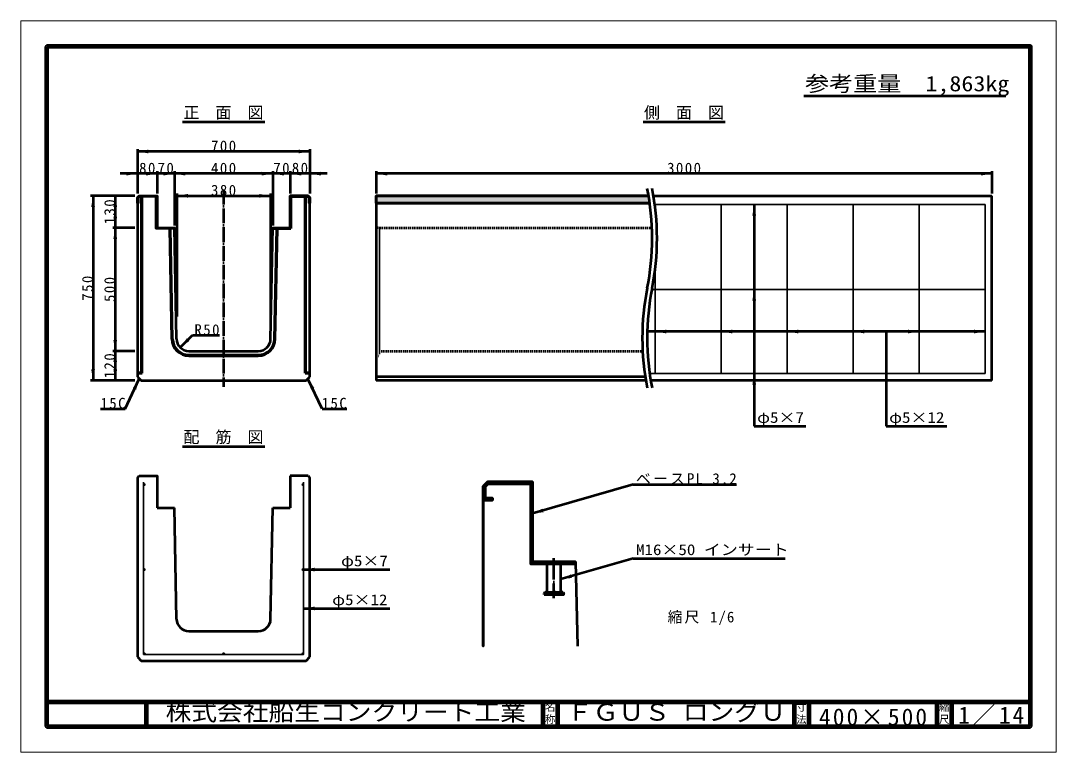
# Model space of a CAD drawing. Units: millimetres, scale not verified, with parts at other scales. Extents: x -2102 to 2102, y -1485 to 1485.
import ezdxf
from ezdxf.enums import TextEntityAlignment as Align

# ---------------------------------------------------------------- set-up
doc = ezdxf.new("R2010")
doc.units = ezdxf.units.MM
doc.header["$LTSCALE"] = 5
doc.linetypes.add('DOTTED', pattern=[1.75, 0.25, -1.5])
doc.linetypes.add('LONG_DASHED_DOTTED', pattern=[15.25, 12, -1.5, 0.25, -1.5])
doc.layers.add('0-0_V-nasSTD', color=7, linetype='Continuous', lineweight=50)
doc.layers.add('0-1_0', color=7, linetype='Continuous', lineweight=50)
doc.styles.add('ＭＳ ゴシック', font='')
doc.styles.get('ＭＳ ゴシック').set_extended_font_data('MS Gothic')

msp = doc.modelspace()

# ---------------------------------------------------------------- linework, layer by layer
at = {"layer": '0-0_V-nasSTD', "lineweight": 100}
for p, q in [((-1997.5, 1380), (-1997.5, -1380)), ((-1997.5, -1280), (1997.5, -1280)), ((-1592.5, -1280), (-1592.5, -1380)), ((17.5, -1280), (17.5, -1380)), ((77.5, -1280), (77.5, -1380)), ((1037.5, -1280), (1037.5, -1380)), ((1097.5, -1280), (1097.5, -1380)), ((1617.5, -1280), (1617.5, -1380)), ((1677.5, -1280), (1677.5, -1380)), ((-1997.5, -1380), (1997.5, -1380))]:
    msp.add_line(p, q, dxfattribs=at)
at = {"layer": '0-0_V-nasSTD'}
for p, q in [((-1628.654, 964.105), (-1628.654, 784.105)), ((-928.654, 954.105), (-1628.654, 954.105)), ((-928.654, 964.105), (-928.654, 784.105)), ((-1628.654, 864.105), (-1698.654, 864.105)), ((-1548.654, 864.105), (-1628.654, 864.105)), ((-1548.654, 874.105), (-1548.654, 784.105)), ((-1478.654, 864.105), (-1548.654, 864.105)), ((-1478.654, 874.105), (-1478.654, 654.105)), ((-1078.654, 864.105), (-1478.654, 864.105)), ((-1078.654, 874.105), (-1078.654, 654.105)), ((-1008.654, 864.105), (-1078.654, 864.105)), ((-1008.654, 874.105), (-1008.654, 784.105)), ((-928.654, 864.105), (-1008.654, 864.105)), ((-858.654, 864.105), (-928.654, 864.105)), ((-658.654, 874.105), (-658.654, 784.105)), ((1841.346, 864.105), (-658.654, 864.105)), ((1841.346, 874.105), (1841.346, 784.105)), ((-1638.654, 774.105), (-1818.654, 774.105)), ((-1808.654, 774.105), (-1808.654, 24.105)), ((-1718.654, 774.105), (-1718.654, 644.105)), ((-1628.654, 767.105), (-1621.654, 774.105)), ((-1628.654, 767.105), (-1628.654, 39.105)), ((-1612.654, 57.105), (-1612.654, 770.905)), ((-1609.654, 54.105), (-1609.654, 770.905)), ((-1551.854, 770.905), (-1551.854, 640.905)), ((-1468.655, 784.105), (-1468.655, 284.105)), ((-1468.655, 774.105), (-1088.655, 774.105)), ((-1088.655, 784.105), (-1088.655, 284.105)), ((-935.654, 774.105), (-1008.654, 774.105)), ((-1008.654, 774.105), (-1008.654, 644.105)), ((-1005.454, 770.905), (-1005.454, 640.905)), ((-947.654, 54.105), (-947.654, 770.905)), ((-944.654, 57.105), (-944.654, 770.905)), ((-935.654, 774.105), (-928.654, 767.105)), ((-928.654, 39.105), (-928.654, 767.105)), ((-658.654, 774.105), (-658.654, 24.105)), ((446.872, 774.105), (-658.654, 774.105)), ((466.872, 774.105), (1841.346, 774.105)), ((1841.346, 24.105), (1841.346, 774.105)), ((451.491, 744.105), (-658.654, 744.105)), ((-658.654, 744.105), (451.491, 744.105)), ((875.846, 739.105), (875.846, -160.895)), ((-1638.654, 644.105), (-1728.654, 644.105)), ((-1718.654, 644.105), (-1718.654, 144.105)), ((-1478.59, 640.905), (-1551.854, 640.905)), ((-1548.654, 644.105), (-1478.654, 644.105)), ((-1488.63, 192.725), (-1497.594, 640.905)), ((-1485.631, 192.785), (-1494.593, 640.905)), ((-1469.634, 193.105), (-1478.654, 644.105)), ((-1087.674, 193.105), (-1078.654, 644.105)), ((-1078.718, 640.905), (-1005.454, 640.905)), ((-1078.654, 644.105), (-1008.654, 644.105)), ((-1071.677, 192.785), (-1062.715, 640.905)), ((-1068.678, 192.725), (-1059.714, 640.905)), ((1813.846, 223.105), (441.685, 223.105)), ((1411.846, 223.105), (1411.846, -160.895)), ((-1454.644, 158.398), (-1405.147, 207.895)), ((-1405.147, 207.895), (-1295.147, 207.895)), ((-1638.654, 144.105), (-1728.654, 144.105)), ((-1718.654, 144.105), (-1718.654, 24.105)), ((-1419.644, 144.105), (-1137.664, 144.105)), ((-1419.644, 128.105), (-1137.664, 128.105)), ((-1419.644, 125.105), (-1137.664, 125.105)), ((-1628.654, 57.105), (-1612.654, 57.105)), ((-1628.654, 54.105), (-1609.654, 54.105)), ((-1612.654, 57.105), (-1609.654, 54.105)), ((-944.654, 57.105), (-947.654, 54.105)), ((-947.654, 54.105), (-928.654, 54.105)), ((-944.654, 57.105), (-928.654, 57.105)), ((-1638.654, 24.105), (-1818.654, 24.105)), ((-1678.723, -90.603), (-1621.154, 31.605)), ((-1628.654, 39.105), (-1613.654, 24.105)), ((-1613.654, 24.105), (-943.654, 24.105)), ((-943.654, 24.105), (-928.654, 39.105)), ((-878.586, -90.603), (-936.154, 31.605)), ((433.398, 39.105), (-658.654, 39.105)), ((435.82, 24.105), (-658.654, 24.105)), ((1841.346, 24.105), (455.82, 24.105)), ((-1778.723, -90.603), (-1678.723, -90.603)), ((-878.586, -90.603), (-778.586, -90.603)), ((875.846, -160.895), (1085.846, -160.895)), ((1411.846, -160.895), (1657.846, -160.895)), ((-1628.654, -370.131), (-1621.654, -363.131)), ((-1628.654, -370.131), (-1628.654, -1098.131)), ((-935.654, -363.131), (-1008.654, -363.131)), ((-1008.654, -363.131), (-1008.654, -493.131)), ((-935.654, -363.131), (-928.654, -370.131)), ((-928.654, -1098.131), (-928.654, -370.131)), ((-207.272, -386.966), (-224.772, -404.466)), ((-224.772, -1054.466), (-224.772, -404.466)), ((-203.958, -394.966), (-216.772, -407.779)), ((-216.772, -407.779), (-216.772, -453.966)), ((-207.272, -386.966), (-24.772, -386.966)), ((-32.772, -394.966), (-203.958, -394.966)), ((-32.772, -394.966), (-32.772, -719.966)), ((383.982, -397.702), (-24.772, -515.649)), ((383.982, -397.702), (803.982, -397.702)), ((-187.272, -461.966), (-224.772, -461.966)), ((-187.272, -453.966), (-216.772, -453.966)), ((-187.272, -453.966), (-187.272, -461.966)), ((-1548.654, -493.131), (-1478.654, -493.131)), ((-1469.634, -944.131), (-1478.654, -493.131)), ((-1087.674, -944.131), (-1078.654, -493.131)), ((-1078.654, -493.131), (-1008.654, -493.131)), ((383.982, -697.702), (90.228, -782.466)), ((150.228, -711.966), (158.791, -1054.466)), ((383.982, -697.702), (1001.982, -697.702)), ((-953.654, -743.131), (-603.654, -743.131)), ((150.428, -719.966), (-32.772, -719.966)), ((35.228, -829.966), (35.228, -719.966)), ((90.228, -829.966), (90.228, -719.966)), ((25.228, -834.966), (22.728, -840.089)), ((22.728, -844.966), (22.728, -839.966)), ((25.228, -834.966), (100.228, -834.966)), ((100.228, -834.966), (102.728, -839.966)), ((-953.654, -901.039), (-603.654, -901.039)), ((-1419.644, -993.131), (-1137.664, -993.131)), ((-1628.654, -1098.131), (-1613.654, -1113.131)), ((-1613.654, -1113.131), (-943.654, -1113.131)), ((-943.654, -1113.131), (-928.654, -1098.131))]:
    msp.add_line(p, q, dxfattribs=at)
at = {"layer": '0-0_V-nasSTD', "linetype": 'LONG_DASHED_DOTTED'}
for p, q in [((-1278.654, 799.105), (-1278.654, -0.895)), ((62.728, -859.966), (62.728, -696.966))]:
    msp.add_line(p, q, dxfattribs=at)
at = {"layer": '0-0_V-nasSTD', "lineweight": 35}
for p, q in [((472.173, 739.105), (1813.846, 739.105)), ((473.846, 739.105), (473.846, 725.988)), ((741.846, 739.105), (741.846, 52.105)), ((1009.846, 739.105), (1009.846, 52.105)), ((1277.846, 739.105), (1277.846, 52.105)), ((1545.846, 739.105), (1545.846, 52.105)), ((1813.846, 739.105), (1813.846, 52.105)), ((473.846, 477.222), (473.846, 52.105)), ((1813.846, 394.105), (460.361, 394.105)), ((451.481, 52.105), (1813.846, 52.105)), ((-1603.654, -388.131), (-1603.654, -1088.131)), ((-953.654, -388.131), (-953.654, -1088.131)), ((-1603.654, -1088.131), (-953.654, -1088.131))]:
    msp.add_line(p, q, dxfattribs=at)
at = {"layer": '0-0_V-nasSTD', "linetype": 'DOTTED'}
for p, q in [((460.473, 644.105), (-658.654, 644.105)), ((-646.154, 644.105), (-646.154, 125.105)), ((422.436, 144.105), (-658.654, 144.105)), ((-658.654, 125.105), (-646.154, 125.105))]:
    msp.add_line(p, q, dxfattribs=at)
at = {"layer": '0-0_V-nasSTD', "lineweight": 18}
for points in [[(-2102.5, -1485), (-2102.5, 1485), (2102.5, 1485), (2102.5, -1485)], [(-2002.5, -1385), (-2002.5, 1385), (2002.5, 1385), (2002.5, -1385)]]:
    msp.add_lwpolyline(points, close=True, dxfattribs=at)
at = {"layer": '0-0_V-nasSTD', "lineweight": 100}
msp.add_lwpolyline([(1997.5, -1380), (1997.5, 1380), (-1997.5, 1380)], dxfattribs=at)
at = {"layer": '0-0_V-nasSTD'}
for points in [[(-1625.454, 744.105), (-1628.654, 744.105), (-1628.654, 767.105), (-1621.654, 774.105), (-1548.654, 774.105), (-1548.654, 644.105), (-1478.654, 644.105), (-1478.59, 640.905), (-1551.854, 640.905), (-1551.854, 770.905), (-1620.329, 770.905), (-1625.454, 765.779)], [(-1005.454, 640.905), (-1078.718, 640.905), (-1078.654, 644.105), (-1008.654, 644.105), (-1008.654, 774.105), (-935.654, 774.105), (-928.654, 767.105), (-928.654, 744.105), (-931.854, 744.105), (-931.854, 765.779), (-936.98, 770.905), (-1005.454, 770.905)], [(-224.772, -461.966), (-187.272, -461.966), (-187.272, -453.966), (-216.772, -453.966), (-216.772, -407.779), (-203.958, -394.966), (-32.772, -394.966), (-32.772, -719.966), (150.428, -719.966), (150.228, -711.966), (-24.772, -711.966), (-24.772, -386.966), (-207.272, -386.966), (-224.772, -404.466), (-224.772, -1054.466)]]:
    msp.add_lwpolyline(points, close=True, dxfattribs=at)
for points in [[(-1551.854, 770.905), (-1620.329, 770.905), (-1625.454, 765.779), (-1625.454, 744.105), (-1628.654, 744.105)], [(-1621.654, 774.105), (-1548.654, 774.105), (-1548.654, 644.105)], [(-1005.454, 770.905), (-936.98, 770.905), (-931.854, 765.779), (-931.854, 744.105), (-928.654, 744.105)], [(451.491, 744.105), (-658.654, 744.105), (-658.654, 774.105), (446.872, 774.105)], [(446.872, 774.105), (-658.654, 774.105), (-658.654, 744.105)], [(-1621.654, -363.131), (-1548.654, -363.131), (-1548.654, -493.131)], [(-24.772, -386.966), (-24.772, -711.966), (150.228, -711.966)], [(22.728, -844.966), (102.728, -844.966), (102.728, -839.966)]]:
    msp.add_lwpolyline(points, dxfattribs=at)
at = {"layer": '0-0_V-nasSTD', "lineweight": 35}
for centre in [(-1600.654, -398.131), (-956.654, -398.131), (-1600.654, -743.131), (-956.654, -743.131), (-1600.654, -1085.131), (-1278.654, -1085.131), (-956.654, -1085.131)]:
    msp.add_circle(centre, 3, dxfattribs=at)
at = {"layer": '0-0_V-nasSTD'}
for centre, radius, start, end in [((-573.811, 601.605), 1035.156, 348.7189, 11.2811), ((-553.811, 601.605), 1035.156, 348.7189, 11.2811), ((1456.502, 196.605), 1035.156, 168.7189, 191.2811), ((1476.502, 196.605), 1035.156, 168.7189, 191.2811), ((-1419.644, 194.105), 69, 181.14576, 270), ((-1419.644, 194.105), 66, 181.14576, 270), ((-1419.644, 194.105), 50, 181.14576, 270), ((-1137.664, 194.105), 50, 270, 358.85424), ((-1137.664, 194.105), 66, 270, 358.85424), ((-1137.664, 194.105), 69, 270, 358.85424), ((22.728, -856.216), 21.25, 61.92751, 83.4286), ((30.228, -829.966), 5, 270, 0), ((31.166, -841.216), 4.062, 292.61986, 67.38014), ((54.291, -841.216), 4.062, 112.61986, 247.38014), ((62.728, -856.216), 21.25, 61.92751, 118.07249), ((71.166, -841.216), 4.062, 292.61986, 67.38014), ((95.228, -829.966), 5, 180, 270), ((94.291, -841.216), 4.062, 112.61986, 247.38014), ((102.728, -856.216), 21.25, 96.56708, 118.07249), ((-1419.644, -943.131), 50, 181.14576, 270), ((-1137.664, -943.131), 50, 270, 358.85424)]:
    msp.add_arc(centre, radius, start, end, dxfattribs=at)
for points in [[(-1628.654, 954.105), (-1583.654, 946.605), (-1583.654, 961.605)], [(-973.654, 946.605), (-973.654, 961.605), (-928.654, 954.105)], [(-1673.654, 856.605), (-1673.654, 871.605), (-1628.654, 864.105)], [(-1593.654, 856.605), (-1593.654, 871.605), (-1548.654, 864.105)], [(-1523.654, 856.605), (-1523.654, 871.605), (-1478.654, 864.105)], [(-1478.654, 864.105), (-1433.654, 856.605), (-1433.654, 871.605)], [(-1123.654, 856.605), (-1123.654, 871.605), (-1078.654, 864.105)], [(-1078.654, 864.105), (-1033.654, 856.605), (-1033.654, 871.605)], [(-1008.654, 864.105), (-963.654, 856.605), (-963.654, 871.605)], [(-928.654, 864.105), (-883.654, 856.605), (-883.654, 871.605)], [(-658.654, 864.105), (-613.654, 856.605), (-613.654, 871.605)], [(1796.346, 856.605), (1796.346, 871.605), (1841.346, 864.105)], [(-1816.154, 729.105), (-1808.654, 774.105), (-1801.154, 729.105)], [(-1726.154, 729.105), (-1718.654, 774.105), (-1711.154, 729.105)], [(-1628.654, 767.105), (-1625.454, 765.779), (-1621.654, 774.105)], [(-1628.654, 744.105), (-1628.654, 767.105), (-1625.454, 765.779)], [(-1628.654, 744.105), (-1625.454, 744.105), (-1625.454, 765.779)], [(-1625.454, 765.779), (-1621.654, 774.105), (-1620.329, 770.905)], [(-1621.654, 774.105), (-1620.329, 770.905), (-1551.854, 770.905)], [(-1621.654, 774.105), (-1551.854, 770.905), (-1548.654, 774.105)], [(-1551.854, 770.905), (-1548.654, 644.105), (-1548.654, 774.105)], [(-1551.854, 640.905), (-1551.854, 770.905), (-1548.654, 644.105)], [(-1468.655, 774.105), (-1423.655, 766.605), (-1423.655, 781.605)], [(-1133.655, 766.605), (-1133.655, 781.605), (-1088.655, 774.105)], [(-1008.654, 644.105), (-1008.654, 774.105), (-1005.454, 770.905)], [(-1008.654, 774.105), (-1005.454, 770.905), (-935.654, 774.105)], [(-1008.654, 644.105), (-1005.454, 640.905), (-1005.454, 770.905)], [(-1005.454, 770.905), (-936.98, 770.905), (-935.654, 774.105)], [(-936.98, 770.905), (-935.654, 774.105), (-928.654, 767.105)], [(-936.98, 770.905), (-931.854, 765.779), (-928.654, 767.105)], [(-931.854, 765.779), (-928.654, 744.105), (-928.654, 767.105)], [(-931.854, 744.105), (-931.854, 765.779), (-928.654, 744.105)], [(-658.654, 744.105), (-658.654, 774.105), (446.872, 774.105)], [(-658.654, 744.105), (446.872, 774.105), (447.357, 771.208)], [(-658.654, 744.105), (447.357, 771.208), (447.992, 767.343)], [(-658.654, 744.105), (447.992, 767.343), (448.611, 763.475)], [(-658.654, 744.105), (448.611, 763.475), (449.216, 759.606)], [(-658.654, 744.105), (449.216, 759.606), (449.807, 755.734)], [(-658.654, 744.105), (449.807, 755.734), (450.383, 751.859)], [(-658.654, 744.105), (450.383, 751.859), (450.944, 747.983)], [(-658.654, 744.105), (450.944, 747.983), (451.491, 744.105)], [(868.346, 694.105), (875.846, 739.105), (883.346, 694.105)], [(-1726.154, 689.105), (-1718.654, 644.105), (-1711.154, 689.105)], [(-1726.154, 599.105), (-1718.654, 644.105), (-1711.154, 599.105)], [(-1551.854, 640.905), (-1548.654, 644.105), (-1478.59, 640.905)], [(-1548.654, 644.105), (-1478.654, 644.105), (-1478.59, 640.905)], [(-1078.718, 640.905), (-1078.654, 644.105), (-1008.654, 644.105)], [(-1078.718, 640.905), (-1008.654, 644.105), (-1005.454, 640.905)], [(868.346, 349.105), (875.846, 394.105), (883.346, 349.105)], [(473.846, 223.105), (518.846, 215.605), (518.846, 230.605)], [(741.846, 223.105), (786.846, 215.605), (786.846, 230.605)], [(1009.846, 223.105), (1054.846, 215.605), (1054.846, 230.605)], [(1277.846, 223.105), (1322.846, 215.605), (1322.846, 230.605)], [(1500.846, 215.605), (1500.846, 230.605), (1545.846, 223.105)], [(1768.846, 215.605), (1768.846, 230.605), (1813.846, 223.105)], [(-1726.154, 189.105), (-1718.654, 144.105), (-1711.154, 189.105)], [(-1454.644, 158.398), (-1428.128, 195.521), (-1417.521, 184.914)], [(-1726.154, 99.105), (-1718.654, 144.105), (-1711.154, 99.105)], [(-1816.154, 69.105), (-1808.654, 24.105), (-1801.154, 69.105)], [(-1726.154, 69.105), (-1718.654, 24.105), (-1711.154, 69.105)], [(868.346, 7.105), (875.846, 52.105), (883.346, 7.105)], [(-1647.116, -5.908), (-1633.546, -12.301), (-1621.154, 31.605)], [(-936.154, 31.605), (-923.762, -12.301), (-910.192, -5.908)], [(-1603.654, -398.131), (-1603.117, -396.417), (-1602.721, -400.305)], [(-1603.117, -396.417), (-1601.109, -395.165), (-1598.818, -395.759)], [(-1603.117, -396.417), (-1598.818, -395.759), (-1597.67, -397.827)], [(-1603.117, -396.417), (-1602.721, -400.305), (-1600.502, -401.127)], [(-1603.117, -396.417), (-1600.502, -401.127), (-1598.378, -400.085)], [(-1603.117, -396.417), (-1598.378, -400.085), (-1597.67, -397.827)], [(-959.639, -398.434), (-958.931, -396.177), (-954.192, -399.845)], [(-959.639, -398.434), (-958.491, -400.503), (-954.192, -399.845)], [(-958.931, -396.177), (-956.806, -395.135), (-954.192, -399.845)], [(-958.491, -400.503), (-956.2, -401.096), (-954.192, -399.845)], [(-956.806, -395.135), (-954.587, -395.956), (-954.192, -399.845)], [(-954.587, -395.956), (-954.192, -399.845), (-953.654, -398.131)], [(-224.772, -404.466), (-207.272, -386.966), (-203.958, -394.966)], [(-224.772, -404.466), (-216.772, -407.779), (-203.958, -394.966)], [(-224.772, -404.466), (-216.772, -453.966), (-216.772, -407.779)], [(-207.272, -386.966), (-203.958, -394.966), (-32.772, -394.966)], [(-207.272, -386.966), (-32.772, -394.966), (-24.772, -386.966)], [(-32.772, -394.966), (-24.772, -711.966), (-24.772, -386.966)], [(-32.772, -719.966), (-32.772, -394.966), (-24.772, -711.966)], [(-216.772, -453.966), (-187.272, -461.966), (-187.272, -453.966)], [(-24.772, -515.649), (16.385, -495.967), (20.544, -510.379)], [(-32.772, -719.966), (-24.772, -711.966), (150.428, -719.966)], [(-24.772, -711.966), (150.228, -711.966), (150.428, -719.966)], [(-1603.654, -743.131), (-1603.117, -741.417), (-1602.721, -745.305)], [(-1603.117, -741.417), (-1601.109, -740.165), (-1598.818, -740.759)], [(-1603.117, -741.417), (-1598.818, -740.759), (-1597.67, -742.827)], [(-1603.117, -741.417), (-1602.721, -745.305), (-1600.502, -746.127)], [(-1603.117, -741.417), (-1600.502, -746.127), (-1598.378, -745.085)], [(-1603.117, -741.417), (-1598.378, -745.085), (-1597.67, -742.827)], [(-959.639, -743.434), (-958.931, -741.177), (-954.192, -744.845)], [(-959.639, -743.434), (-958.491, -745.503), (-954.192, -744.845)], [(-958.931, -741.177), (-956.806, -740.135), (-954.192, -744.845)], [(-958.491, -745.503), (-956.2, -746.096), (-954.192, -744.845)], [(-956.806, -740.135), (-954.587, -740.956), (-954.192, -744.845)], [(-954.587, -740.956), (-954.192, -744.845), (-953.654, -743.131)], [(-953.654, -743.131), (-908.654, -750.631), (-908.654, -735.631)], [(90.228, -782.466), (131.385, -762.784), (135.544, -777.196)], [(-953.654, -901.039), (-908.654, -908.539), (-908.654, -893.539)], [(-1603.654, -1085.131), (-1603.593, -1085.735), (-1603.348, -1083.81)], [(-1603.593, -1085.735), (-1602.11, -1082.508), (-1600.351, -1082.146)], [(-1603.593, -1085.735), (-1600.351, -1082.146), (-1598.7, -1082.855)], [(-1603.593, -1085.735), (-1603.348, -1083.81), (-1602.11, -1082.508)], [(-1603.593, -1085.735), (-1598.7, -1082.855), (-1597.75, -1084.379)], [(-1603.593, -1085.735), (-1597.841, -1086.173), (-1597.75, -1084.379)], [(-1603.593, -1085.735), (-1603.411, -1086.314), (-1603.117, -1086.845)], [(-1603.593, -1085.735), (-1603.117, -1086.845), (-1602.721, -1087.305)], [(-1603.593, -1085.735), (-1602.721, -1087.305), (-1602.241, -1087.677)], [(-1603.593, -1085.735), (-1602.241, -1087.677), (-1601.696, -1087.944)], [(-1603.593, -1085.735), (-1601.696, -1087.944), (-1601.109, -1088.096)], [(-1603.593, -1085.735), (-1601.109, -1088.096), (-1600.654, -1088.131)], [(-1603.593, -1085.735), (-1600.654, -1088.131), (-1598.94, -1087.593)], [(-1603.593, -1085.735), (-1598.94, -1087.593), (-1597.841, -1086.173)], [(-1281.62, -1085.585), (-1281.027, -1083.295), (-1280.368, -1087.593)], [(-1281.027, -1083.295), (-1280.368, -1087.593), (-1278.958, -1082.146)], [(-1280.368, -1087.593), (-1278.958, -1082.146), (-1276.7, -1082.855)], [(-1280.368, -1087.593), (-1276.7, -1082.855), (-1275.658, -1084.979)], [(-1280.368, -1087.593), (-1276.48, -1087.198), (-1275.658, -1084.979)], [(-1280.368, -1087.593), (-1278.654, -1088.131), (-1276.48, -1087.198)], [(-959.639, -1084.827), (-958.931, -1083.177), (-954.192, -1083.417)], [(-959.639, -1084.827), (-959.277, -1086.587), (-954.192, -1083.417)], [(-959.277, -1086.587), (-957.975, -1087.824), (-954.192, -1083.417)], [(-958.931, -1083.177), (-957.406, -1082.227), (-954.192, -1083.417)], [(-957.975, -1087.824), (-956.654, -1088.131), (-954.192, -1083.417)], [(-957.406, -1082.227), (-955.612, -1082.318), (-954.192, -1083.417)], [(-956.654, -1088.131), (-956.05, -1088.069), (-954.192, -1083.417)], [(-956.05, -1088.069), (-955.471, -1087.888), (-954.192, -1083.417)], [(-955.471, -1087.888), (-954.94, -1087.593), (-954.192, -1083.417)], [(-954.94, -1087.593), (-954.48, -1087.198), (-954.192, -1083.417)], [(-954.48, -1087.198), (-954.192, -1083.417), (-954.108, -1086.718)], [(-954.192, -1083.417), (-954.108, -1086.718), (-953.841, -1086.173)], [(-954.192, -1083.417), (-953.841, -1086.173), (-953.689, -1085.585)], [(-954.192, -1083.417), (-953.689, -1085.585), (-953.654, -1085.131)]]:
    msp.add_solid(points, dxfattribs=at)
at = {"layer": '0-1_0'}
for p, q in [((1078.036, 1179.753), (1898.036, 1179.753)), ((-1445.654, 1074.105), (-1111.654, 1074.105)), ((424.346, 1074.105), (758.346, 1074.105)), ((-1445.654, -243.131), (-1111.654, -243.131))]:
    msp.add_line(p, q, dxfattribs=at)

# ---------------------------------------------------------------- texts
at = {"layer": '0-0_V-nasSTD', "style": 'ＭＳ ゴシック'}
for s, height, width, p in [('参考重量\u30001,863kg', 62.32, 1.15, (1082.036, 1179.753)), ('φ5×7', 43.99, 1.15, (887.846, -160.895)), ('φ5×12', 43.99, 1.15, (1423.846, -160.895)), ('M16×50 インサート', 43.99, 1.15, (395.982, -697.702)), ('φ5×7', 43.99, 1.15, (-801.654, -743.131)), ('φ5×12', 43.99, 1.15, (-837.654, -901.039)), ('株式会社船生コンクリート工業', 69.65, 1.1, (-1514.221, -1377.45)), ('ＦＧＵＳ ロングＵ', 69.65, 1.1, (115.75, -1377.53))]:
    msp.add_text(s, height=height, dxfattribs=dict(at, width=width)).set_placement(p, align=Align.BOTTOM_LEFT)
for s, height, p in [('正\u3000面\u3000図', 47.65, (-1441.658, 1074.105)), ('側\u3000面\u3000図', 47.65, (428.342, 1074.105)), ('配\u3000筋\u3000図', 47.65, (-1441.658, -243.131)), ('名', 30.79, (26.482, -1326.001)), ('寸', 30.79, (1046.482, -1326.001)), ('縮', 30.79, (1626.482, -1326.001)), ('称', 30.79, (26.476, -1375.99)), ('法', 30.79, (1046.476, -1375.99)), ('尺', 30.79, (1626.476, -1375.99))]:
    msp.add_text(s, height=height, dxfattribs=at).set_placement(p, align=Align.BOTTOM_LEFT)
at = {"layer": '0-0_V-nasSTD', "attachment_point": 7, "style": 'ＭＳ ゴシック'}
for s, insert, char_height in [('\\T1.2;700', (-1329.641, 954.105), 43.99), ('\\T1.2;80', (-1621.654, 864.105), 43.99), ('\\T1.2;70', (-1546.654, 864.105), 43.99), ('\\T1.2;400', (-1329.641, 864.105), 43.99), ('\\T1.2;70', (-1076.654, 864.105), 43.99), ('\\T1.2;80', (-1001.654, 864.105), 43.99), ('\\T1.2;3000', (522.24, 864.105), 43.99), ('\\T1.2;380', (-1329.641, 774.105), 43.99), ('\\T1.2;R50', (-1397.147, 207.895), 43.99), ('\\T1.2;15C', (-1778.723, -90.603), 43.99), ('\\T1.2;15C', (-880.586, -90.603), 43.99), ('\\T1.15;ベースPL\\~3.2', (395.982, -397.702), 43.99), ('\\T1.15;縮尺\\~1/6', (523.944, -968.401), 43.99), ('\\T1.16;1／14', (1704.533, -1377.418), 69.65), ('\\T1.18;400×500', (1139.081, -1377.492), 69.65)]:
    msp.add_mtext(s, dxfattribs=dict(at, insert=insert, char_height=char_height))
at = {"layer": '0-0_V-nasSTD', "char_height": 43.99, "attachment_point": 7, "rotation": 90, "style": 'ＭＳ ゴシック'}
for s, insert in [('\\T1.2;130', (-1718.654, 658.118)), ('\\T1.2;750', (-1808.654, 348.118)), ('\\T1.2;500', (-1718.654, 343.118)), ('\\T1.2;120', (-1718.654, 33.118))]:
    msp.add_mtext(s, dxfattribs=dict(at, insert=insert))

doc.saveas('drawing.dxf')
